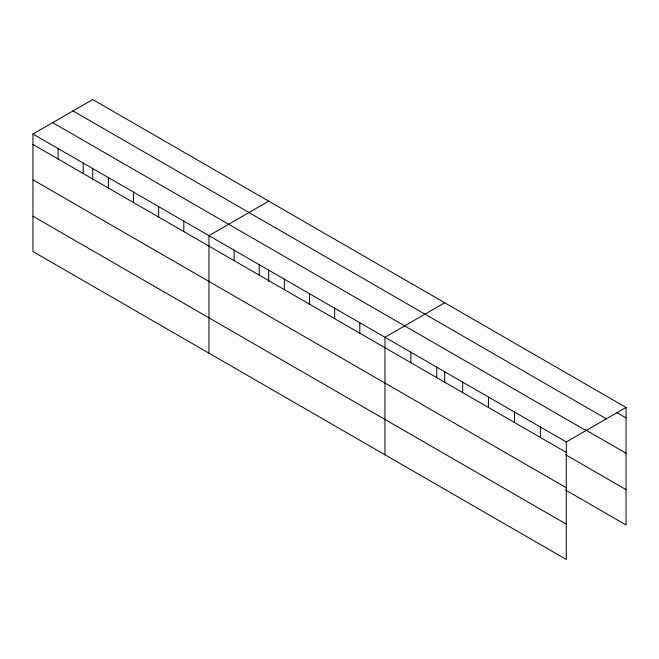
<?xml version="1.0" encoding="UTF-8"?>
<svg xmlns="http://www.w3.org/2000/svg" width="659" height="659" viewBox="0 0 659 659"><rect width="100%" height="100%" fill="white"/><g stroke="black" fill="none" stroke-linecap="round" stroke-linejoin="round"><path stroke-width="0.99" d="M566.287 487.742L566.287 441.958L32.95 134.041L32.95 251.549L566.287 559.466L566.287 487.742L32.95 179.825M565.603 490.065L626.05 524.959L626.05 407.451L92.713 99.534L32.95 134.041M268.715 201.152L208.952 235.65L208.952 353.158M444.718 302.761L384.955 337.268L384.955 454.776M566.287 441.958L626.05 407.451M616.552 412.427L626.05 417.905M72.992 110.918L606.329 418.844M585.464 429.808L626.05 453.235M52.671 122.656L586.008 430.574M32.95 144.494L566.287 452.412M565.603 454.735L626.05 489.637M32.95 216.218L566.287 524.136M540.38 426.999L540.38 437.461M514.473 412.048L514.473 422.501M488.574 397.089L488.574 407.542M462.667 382.138L462.667 392.591M444.718 371.8L444.718 382.92M436.76 367.178L436.76 377.632M410.854 352.219L410.854 362.681M359.806 322.753L359.806 333.207M334.665 308.231L334.665 318.692M309.524 293.716L309.524 304.17M284.383 279.202L284.383 289.655M268.715 270.182L268.715 281.302M259.234 264.687L259.234 275.141M234.093 250.173L234.093 260.626M183.812 221.136L183.812 231.589M158.662 206.621L158.662 217.075M133.522 192.107L133.522 202.56M108.381 177.584L108.381 188.046M92.713 168.572L92.713 179.693M83.24 163.07L83.24 173.523M58.091 148.555L58.091 159.008"/></g></svg>
